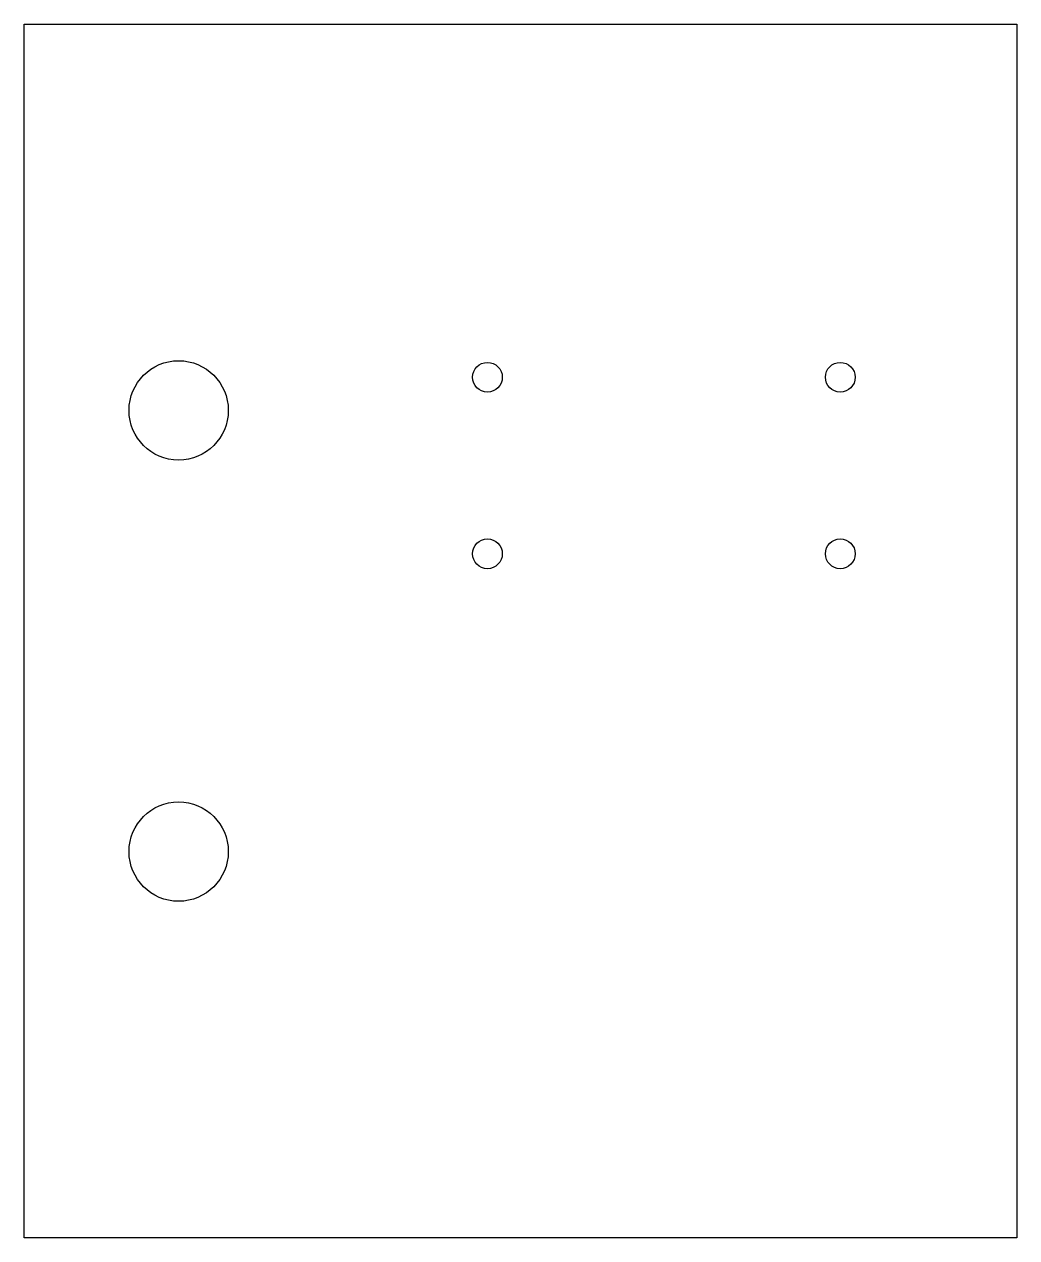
# Model space of a CAD drawing. Header units: millimetres. Extents: x -45 to 45, y -55 to 55.
import ezdxf

# ---------------------------------------------------------------- set-up
doc = ezdxf.new("R2010")
doc.units = ezdxf.units.MM

msp = doc.modelspace()

# ---------------------------------------------------------------- linework, layer by layer
for p, q in [((-45, -55, -6.35), (-45, 55, -6.35)), ((-45, 55, -6.35), (45, 55, -6.35)), ((45, 55, -6.35), (45, -55, -6.35)), ((45, -55, -6.35), (-45, -55, -6.35))]:
    msp.add_line(p, q)
for centre, radius in [((-31, 20, -6.35), 4.5), ((-3, 23, -6.35), 1.35), ((29, 23, -6.35), 1.35), ((-3, 7, -6.35), 1.35), ((29, 7, -6.35), 1.35), ((-31, -20, -6.35), 4.5)]:
    msp.add_circle(centre, radius)

doc.saveas('drawing.dxf')
